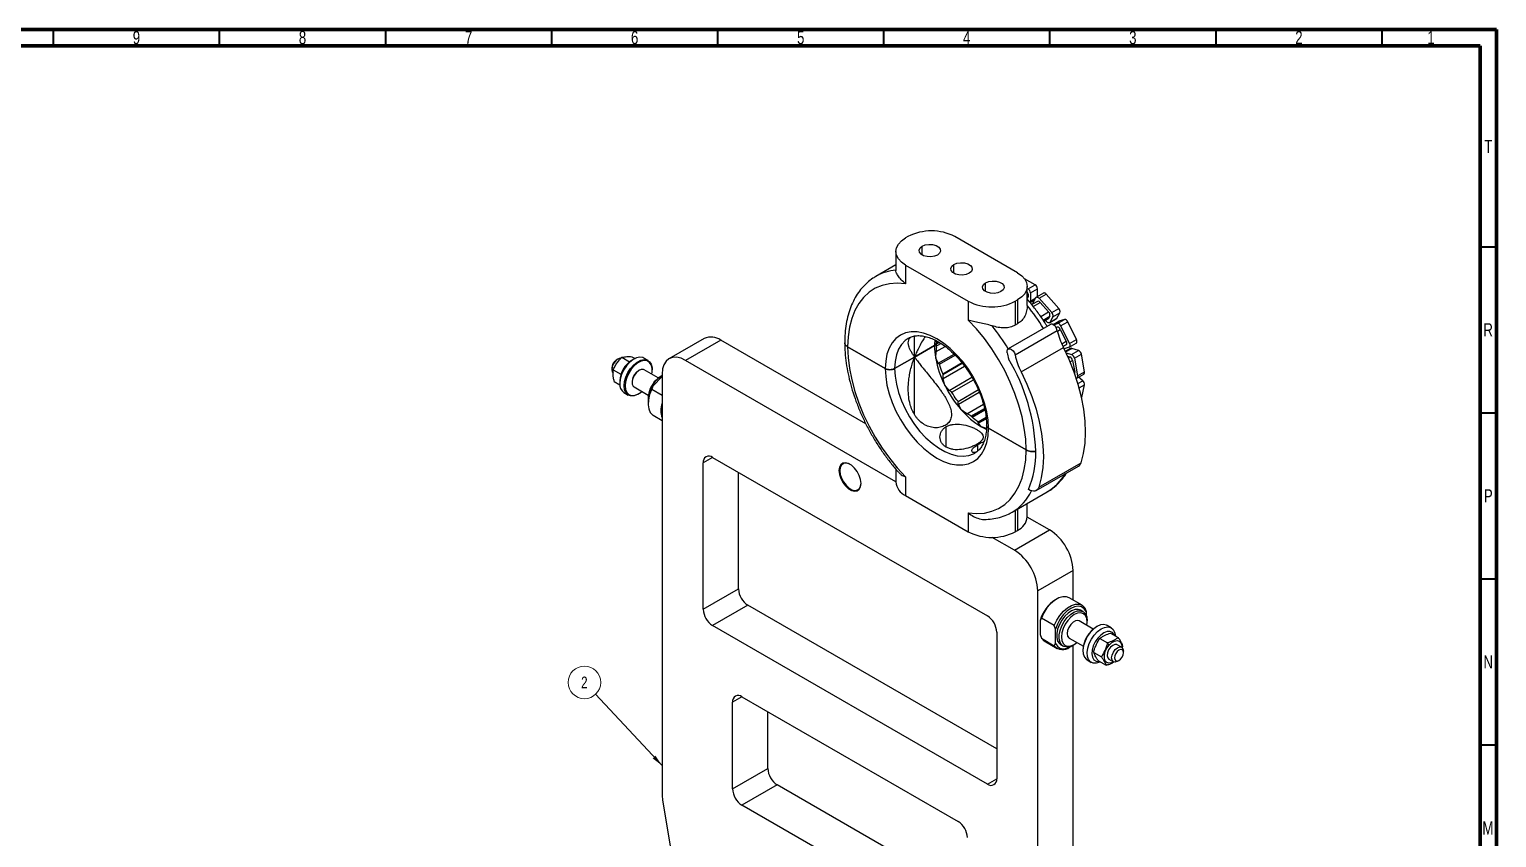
# Model space of a CAD drawing. Header units: millimetres. Extents: x 15 to 1184, y 5 to 836.
# Drawn here: x 742.2 to 1184, y 592.6 to 836 of the extents above; entities that cross this region are included whole.
import ezdxf

# ---------------------------------------------------------------- set-up
doc = ezdxf.new("R2010")
doc.units = ezdxf.units.MM
doc.styles.add('SLDTEXTSTYLE1', font='TXT', dxfattribs={"width": 0.75})
doc.dimstyles.new('SLDDIMSTYLE1', dxfattribs={"dimtxt": 0.18, "dimasz": 3.556, "dimexe": 0, "dimexo": 0.0625, "dimgap": 0, "dimtad": 0, "dimtih": 1, "dimtoh": 1, "dimdec": 0, "dimrnd": 1e-09, "dimzin": 0, "dimdsep": 46, "dimtxsty": 'Standard', "dimsah": 1, "dimcen": 0.09, "dimadec": 0, "dimazin": 0, "dimtfac": 3.556, "dimtdec": 0, "dimtofl": 0, "dimtmove": 0, "dimatfit": 3, "dimfxl": 1, "dimfrac": 2, "dimtolj": 1, "dimtzin": 0, "dimarcsym": 0})

# ---------------------------------------------------------------- blocks, each defined once
blk = doc.blocks.new('SW_NOTE_0_11')
at = {"color": 0, "linetype": 'Continuous', "lineweight": 0}
blk.add_circle((-3.35, 3.59), 4.91, dxfattribs=at)
at = {"color": 0, "linetype": 'Continuous', "lineweight": 0, "insert": (-3.38, 5.34), "char_height": 3.5, "attachment_point": 2, "style": 'SLDTEXTSTYLE1'}
blk.add_mtext('2', dxfattribs=at)

msp = doc.modelspace()

# ---------------------------------------------------------------- linework, layer by layer
at = {"color": 7, "linetype": 'Continuous', "lineweight": 70}
for p, q in [((15, 836), (1184, 836)), ((1184, 836), (1184, 5)), ((20, 831), (1179, 831)), ((1179, 831), (1179, 10))]:
    msp.add_line(p, q, dxfattribs=at)
at = {"color": 7, "linetype": 'Continuous', "lineweight": 35}
for p, q in [((749.5, 831), (749.5, 836)), ((799.5, 831), (799.5, 836)), ((849.5, 831), (849.5, 836)), ((899.5, 831), (899.5, 836)), ((949.5, 831), (949.5, 836)), ((999.5, 831), (999.5, 836)), ((1049.5, 831), (1049.5, 836)), ((1099.5, 831), (1099.5, 836)), ((1149.5, 831), (1149.5, 836)), ((1179, 770.5), (1184, 770.5)), ((1179, 720.5), (1184, 720.5)), ((1179, 670.5), (1184, 670.5)), ((1179, 620.5), (1184, 620.5))]:
    msp.add_line(p, q, dxfattribs=at)
at = {"color": 7, "linetype": 'Continuous', "lineweight": 25}
for p, q in [((1006.7304, 773.5906), (1006.0233, 773.1824)), ((1039.7523, 762.6915), (1020.8726, 773.5906)), ((1003.0944, 769.1003), (1003.0944, 763.4162)), ((1003.0944, 765.0669), (997.0862, 761.5984)), ((1006.0233, 765.0183), (1006.0233, 759.366)), ((1006.0233, 765.0183), (1024.9031, 754.1193)), ((997.1998, 761.6633), (997.0862, 761.5984)), ((1045.0203, 759.0765), (1041.8596, 760.9011)), ((1042.6813, 752.9253), (1042.6813, 758.6095)), ((1042.6813, 757.9775), (1042.899, 757.8519)), ((1042.899, 757.8519), (1045.0203, 759.0765)), ((1042.899, 756.2188), (1042.899, 755.4022)), ((1043.6061, 756.6271), (1045.7274, 757.8517)), ((1043.6061, 756.6271), (1043.6061, 754.1775)), ((1047.5442, 756.5833), (1045.4229, 755.3587)), ((1045.7274, 755.5345), (1045.7274, 757.8517)), ((1046.2296, 755.0512), (1048.351, 756.2759)), ((1052.1734, 751.9435), (1048.351, 756.2759)), ((1024.9031, 754.1193), (1024.9031, 748.467)), ((1039.0452, 754.1193), (1039.7523, 754.5275)), ((1039.0452, 754.1193), (1039.0452, 746.9348)), ((1039.7523, 754.5275), (1039.7523, 747.343)), ((1042.6813, 754.9383), (1042.6918, 754.9444)), ((1043.3989, 753.7197), (1044.9593, 754.6205)), ((1045.7532, 754.0781), (1044.0537, 753.097)), ((1044.3654, 753.539), (1045.2858, 755.2147)), ((1046.2296, 755.0512), (1050.0521, 750.7189)), ((1046.5599, 753.7706), (1049.1082, 750.8824)), ((1050.0521, 750.7189), (1052.1734, 751.9435)), ((1049.6556, 747.1322), (1036.9277, 739.7845)), ((1039.7523, 747.343), (1039.0452, 746.9348)), ((1047.6464, 748.1209), (1048.9946, 748.8992)), ((1048.5181, 747.926), (1048.11, 748.3885)), ((1049.4385, 749.6017), (1049.1317, 749.0432)), ((1049.3249, 747.6186), (1051.4462, 748.8432)), ((1050.3824, 749.4382), (1049.462, 747.7625)), ((1049.462, 747.7625), (1051.5833, 748.9872)), ((1050.3824, 749.4382), (1052.5037, 750.6629)), ((1052.1331, 748.0481), (1050.4617, 747.0831)), ((1050.5703, 747.0219), (1051.7294, 747.4202)), ((1051.5833, 748.9872), (1052.5037, 750.6629)), ((1051.7294, 747.4202), (1053.8507, 748.6448)), ((1052.1922, 748.0749), (1052.1331, 748.0481)), ((1053.8507, 748.6448), (1052.1922, 748.0749)), ((1052.7231, 746.7172), (1054.8445, 747.9418)), ((1052.7231, 746.7172), (1055.3684, 741.3598)), ((1057.4897, 742.5844), (1054.8445, 747.9418)), ((945.4098, 742.908), (934.8032, 736.785)), ((950.4094, 742.4129), (939.8028, 736.2899)), ((994.0589, 717.2146), (950.4094, 742.4129)), ((1006.8782, 743.0032), (1006.7715, 742.9402)), ((1038.9972, 737.952), (1051.7252, 745.2997)), ((1051.3338, 746.2399), (1051.6175, 746.3373)), ((1052.6112, 745.6344), (1054.3747, 742.0627)), ((1055.3684, 741.3598), (1057.4897, 742.5844)), ((988.5932, 740.3816), (999.9069, 733.8504)), ((999.9069, 733.8422), (988.5932, 740.3735)), ((1014.7561, 740.7898), (1008.7477, 737.3213)), ((1008.7477, 737.3131), (1014.7561, 740.7817)), ((1015.1107, 736.9471), (1015.237, 738.9755)), ((1015.3419, 741.584), (1015.3579, 742.1858)), ((1016.0201, 741.8107), (1015.3454, 741.4213)), ((1016.2847, 735.1289), (1020.9942, 737.8477)), ((1040.8078, 732.8822), (1053.5358, 740.2299)), ((1053.4102, 740.4804), (1054.3218, 741.0067)), ((1055.2564, 740.2769), (1053.7698, 739.7661)), ((1055.7145, 739.9054), (1054.1468, 739.0004)), ((1054.3532, 738.5707), (1056.0039, 738.0529)), ((1055.3155, 740.3038), (1057.4368, 741.5284)), ((1056.0039, 738.0529), (1058.1253, 739.2775)), ((1058.1253, 739.2775), (1056.0571, 739.9263)), ((1056.8507, 736.9497), (1058.972, 738.1743)), ((1059.9161, 732.8529), (1058.972, 738.1743)), ((917.5996, 734.0824), (917.5996, 733.5925)), ((917.986, 733.5057), (920.3002, 732.1697)), ((918.4301, 735.9957), (918.9429, 736.4093)), ((919.3671, 736.6542), (918.9429, 736.4093)), ((920.6305, 737.2454), (922.9447, 735.9095)), ((924.2457, 736.6953), (923.5388, 736.287)), ((923.6126, 737.4288), (924.5774, 736.8718)), ((928.519, 736.258), (927.2462, 736.9927)), ((931.573, 731.0309), (927.3019, 733.4965)), ((929.7619, 733.3476), (929.7619, 733.5109)), ((1003.0944, 699.7524), (939.8028, 736.2899)), ((1008.7437, 737.3189), (1002.7353, 733.8504)), ((1002.7353, 733.8422), (1008.7437, 737.3108)), ((1008.7457, 737.3201), (1008.7437, 737.3189)), ((1008.7437, 737.3108), (1008.7457, 737.3119)), ((1008.7477, 737.3213), (1008.7457, 737.3201)), ((1008.7457, 737.3119), (1008.7477, 737.3131)), ((1015.8664, 735.4279), (1015.1107, 736.9471)), ((1023.04, 735.5314), (1017.2819, 732.2074)), ((1054.8114, 737.5895), (1055.4719, 737.3822)), ((1056.3186, 736.279), (1056.948, 732.7314)), ((1056.8507, 736.9497), (1057.7947, 731.6283)), ((918.3235, 729.9492), (920.0168, 728.9717)), ((920.0038, 730.1636), (920.0038, 729.3472)), ((923.6808, 729.8371), (923.6808, 729.6738)), ((925.8017, 733.3478), (925.6603, 733.2662)), ((932.7317, 731.4869), (929.9859, 728.5917)), ((932.731, 731.7968), (932.3775, 731.5927)), ((932.7317, 732.2065), (932.7317, 605.6912)), ((1017.8415, 728.8225), (1017.4008, 730.8629)), ((1019.93, 726.7079), (1026.4531, 730.4736)), ((1057.6053, 730.9785), (1059.7266, 732.2031)), ((1057.7947, 731.6283), (1059.9161, 732.8529)), ((1059.384, 730.1927), (1058.1059, 731.2675)), ((921.2467, 726.6001), (922.5195, 725.8654)), ((924.3022, 728.3002), (928.5732, 725.8346)), ((925.5199, 726.1628), (925.6613, 726.2445)), ((928.4891, 724.857), (928.4891, 724.4488)), ((929.9859, 728.5917), (929.5921, 727.5996)), ((929.5921, 727.5996), (932.7317, 725.7871)), ((1019.1643, 727.2913), (1017.8415, 728.8225)), ((1027.9573, 727.4023), (1021.8486, 723.8759)), ((1059.0641, 725.0892), (1059.9161, 728.9078)), ((928.4891, 723.6324), (928.4891, 723.2242)), ((1022.7622, 721.4504), (1021.9291, 723.1491)), ((1024.4774, 720.2609), (1022.7622, 721.4504)), ((1026.0466, 719.2492), (1029.8898, 721.4678)), ((930.0427, 719.7903), (932.7317, 718.238)), ((1030.2932, 719.0671), (1027.8907, 717.6802)), ((1028.8982, 716.2909), (1027.9251, 717.3619)), ((1030.4049, 715.8346), (1028.8982, 716.2909)), ((1031.0196, 715.8894), (1042.3333, 709.3581)), ((1042.3333, 709.35), (1031.0196, 715.8812)), ((947.9345, 707.0993), (1030.666, 659.3394)), ((1026.8766, 708.3612), (1026.9833, 708.4242)), ((1045.231, 708.9017), (1045.0466, 709.0082)), ((945.1061, 661.3727), (945.1061, 705.466)), ((955.7127, 667.4958), (955.7127, 702.6091)), ((1003.0944, 703.5818), (1003.0944, 699.6944)), ((1045.3679, 697.1379), (1058.0959, 704.4855)), ((1046.1301, 698.1389), (1058.858, 705.4866)), ((1006.0233, 701.2646), (1006.0233, 695.6123)), ((1006.0233, 695.6123), (1024.9031, 684.7133)), ((1038.0829, 690.5824), (1048.6895, 696.7055)), ((1048.5759, 696.6406), (1048.6895, 696.7055)), ((1024.9031, 690.3656), (1024.9031, 684.7133)), ((1037.9693, 690.5175), (1038.0829, 690.5824)), ((1042.6813, 689.2035), (1042.6813, 693.237)), ((1038.7977, 679.1413), (1049.4043, 685.2644)), ((1039.0452, 684.7133), (1039.7523, 685.1215)), ((1049.4043, 685.2644), (1042.6808, 689.1458)), ((1038.7977, 679.1413), (1032.0742, 683.0227)), ((1056.4754, 673.0169), (1045.8688, 666.8939)), ((1056.4754, 664.1223), (1056.4754, 673.0169)), ((945.1061, 661.3727), (955.7127, 667.4958)), ((1045.8688, 540.3785), (1045.8688, 666.8939)), ((1051.5248, 664.4433), (1051.1713, 664.2391)), ((1059.1644, 662.57), (1055.2754, 664.8151)), ((958.5411, 662.5968), (947.9345, 656.4738)), ((1033.4944, 619.3272), (958.5411, 662.5968)), ((1046.9295, 658.7216), (1046.5759, 657.9919)), ((1050.8185, 656.4765), (1046.9295, 658.7216)), ((1059.4752, 660.6586), (1058.7681, 661.0668)), ((1060.0109, 661.7831), (1060.3645, 660.6452)), ((1060.3645, 660.6452), (1060.3645, 659.6654)), ((1030.666, 608.7139), (947.9345, 656.4738)), ((1033.4944, 654.4404), (1033.4944, 610.3472)), ((1046.5759, 657.9919), (1046.5759, 653.7491)), ((1051.1721, 655.3386), (1050.8185, 656.4765)), ((1051.1721, 651.0957), (1051.1721, 655.3386)), ((1062.5642, 655.4113), (1058.3288, 657.8563)), ((1060.718, 657.5033), (1060.718, 657.9115)), ((1063.6872, 656.1974), (1063.5458, 656.1158)), ((1067.9604, 655.7601), (1066.6876, 656.4949)), ((1067.7533, 654.1878), (1070.0674, 652.8518)), ((1046.5759, 653.7491), (1046.9295, 652.6112)), ((1046.9295, 652.6112), (1050.8185, 650.366)), ((1047.776, 651.8243), (1051.665, 649.5792)), ((1050.8185, 650.366), (1051.1721, 651.0957)), ((1052.7685, 650.6742), (1053.4756, 650.266)), ((1055.3291, 652.66), (1059.5645, 650.215)), ((1055.4156, 649.951), (1055.7691, 650.1552)), ((1056.4754, 546.5016), (1056.4754, 650.563)), ((1056.4761, 650.5634), (1056.8296, 650.7676)), ((1064.4954, 652.5729), (1066.8096, 651.237)), ((1067.3453, 650.5886), (1066.8096, 651.237)), ((1071.0896, 649.9123), (1069.7461, 650.6879)), ((1071.301, 649.6846), (1071.4969, 650.2861)), ((1059.4453, 649.0127), (1059.4453, 648.8494)), ((1060.6881, 646.1023), (1061.9609, 645.3675)), ((1062.6671, 648.3924), (1064.9812, 647.0564)), ((1064.0966, 645.8266), (1066.4107, 644.4907)), ((1067.2463, 646.3577), (1068.5898, 645.5821)), ((1069.84, 645.706), (1070.2642, 645.951)), ((1071.6075, 648.2779), (1071.6075, 648.7677)), ((953.9449, 607.2777), (953.9449, 633.4071)), ((956.7733, 635.0404), (1021.8272, 597.4856)), ((964.5515, 613.4008), (964.5515, 630.5502)), ((953.9449, 607.2777), (964.5515, 613.4008)), ((967.3799, 608.5018), (956.7733, 602.3788)), ((1024.6556, 575.4373), (967.3799, 608.5018)), ((932.8887, 603.8897), (943.1814, 542.4817)), ((1021.8272, 564.824), (956.7733, 602.3788))]:
    msp.add_line(p, q, dxfattribs=at)
at = {"color": 8, "linetype": 'Continuous', "lineweight": 25}
for p, q in [((1011.0438, 768.039), (1011.0438, 770.6923)), ((1020.5897, 762.5283), (1020.5897, 765.1816)), ((1030.1357, 757.0175), (1030.1357, 759.6708)), ((1042.6813, 756.0931), (1042.899, 756.2188)), ((1042.6813, 755.2766), (1042.899, 755.4022)), ((1043.6061, 754.1775), (1045.2314, 755.1158)), ((1044.4609, 752.5589), (1046.5599, 753.7706)), ((1046.7137, 749.5), (1049.1082, 750.8824)), ((1047.4293, 748.4418), (1049.4385, 749.6017)), ((1047.6148, 748.1675), (1049.1317, 749.0432)), ((1050.4683, 747.0797), (1052.1922, 748.0749)), ((1008.7457, 737.3201), (1008.7457, 743.637)), ((1051.3643, 746.1912), (1051.6175, 746.3373)), ((1051.7584, 745.1421), (1052.6112, 745.6344)), ((1015.237, 738.9755), (1017.9294, 740.5298)), ((1015.2494, 740.5747), (1016.6761, 741.3983)), ((1015.3485, 741.2461), (1016.1668, 741.7185)), ((1015.8664, 735.4279), (1020.6591, 738.1947)), ((1053.0319, 741.2876), (1054.3747, 742.0627)), ((1054.2136, 738.862), (1056.0571, 739.9263)), ((1008.7457, 719.9815), (1008.7457, 737.3119)), ((1017.2662, 732.0619), (1023.1147, 735.4381)), ((1017.2843, 732.2015), (1023.044, 735.5265)), ((1017.4008, 730.8629), (1023.8138, 734.5651)), ((1055.0227, 737.1229), (1055.4719, 737.3822)), ((1055.5776, 735.8512), (1056.3186, 736.279)), ((1019.1643, 727.2913), (1026.0015, 731.2383)), ((1056.8342, 732.6657), (1056.948, 732.7314)), ((1057.9395, 729.3588), (1059.384, 730.1927)), ((1021.9291, 723.1491), (1028.2155, 726.7782)), ((1058.336, 727.9956), (1059.9161, 728.9078)), ((1024.4774, 720.2609), (1029.4775, 723.1474)), ((1025.6668, 719.4762), (1029.7939, 721.8587)), ((1026.0016, 719.288), (1029.8759, 721.5246)), ((1018.2916, 710.1678), (1018.2916, 716.361)), ((1027.9251, 717.3619), (1030.3182, 718.7434)), ((947.935, 707.099), (945.1061, 705.466)), ((1027.8376, 709.0686), (1027.8376, 710.9966)), ((1039.0452, 691.138), (1039.0452, 684.7133)), ((1039.7523, 691.5462), (1039.7523, 685.1215)), ((956.7738, 635.0401), (953.9449, 633.4071)), ((1030.666, 608.7139), (1033.4944, 610.3467))]:
    msp.add_line(p, q, dxfattribs=at)
at = {"color": 7, "linetype": 'Continuous', "lineweight": 25, "flags": 128}
for points in [[(1006.0233, 765.0183), (1004.7797, 765.8931), (1003.8556, 766.8912), (1003.2866, 767.9741), (1003.0944, 769.1003), (1003.2866, 770.2266), (1003.8556, 771.3095), (1004.7797, 772.3076), (1006.0233, 773.1824)], [(1015.64, 768.039), (1014.7154, 767.6653), (1013.6251, 767.4966), (1012.5007, 767.5534), (1011.4778, 767.8288), (1010.6796, 768.2895), (1010.2026, 768.8801), (1010.1043, 769.5292), (1010.3964, 770.1586), (1011.0438, 770.6923)], [(1011.0438, 770.6923), (1011.9684, 771.0661), (1013.0586, 771.2347), (1014.1831, 771.1779), (1015.206, 770.9026), (1016.0041, 770.4418), (1016.4811, 769.8513), (1016.5795, 769.2022), (1016.2874, 768.5728), (1015.64, 768.039)], [(1025.1859, 762.5283), (1024.2613, 762.1545), (1023.1711, 761.9859), (1022.0467, 762.0427), (1021.0237, 762.318), (1020.2256, 762.7788), (1019.7486, 763.3693), (1019.6502, 764.0184), (1019.9423, 764.6478), (1020.5897, 765.1816)], [(1020.5897, 765.1816), (1021.5143, 765.5553), (1022.6046, 765.724), (1023.729, 765.6672), (1024.752, 765.3918), (1025.5501, 764.9311), (1026.0271, 764.3405), (1026.1255, 763.6914), (1025.8333, 763.062), (1025.1859, 762.5283)], [(1030.1357, 759.6708), (1031.0603, 760.0446), (1032.1505, 760.2132), (1033.2749, 760.1564), (1034.2979, 759.8811), (1035.096, 759.4203), (1035.573, 758.8298), (1035.6714, 758.1806), (1035.3793, 757.5513), (1034.7319, 757.0175)], [(1039.7523, 762.6915), (1040.996, 761.8167), (1041.9201, 760.8187), (1042.4891, 759.7357), (1042.6813, 758.6095), (1042.4891, 757.4833), (1041.9201, 756.4003), (1040.996, 755.4023), (1039.7523, 754.5275)], [(1006.0233, 759.366), (1003.5355, 759.5554), (1001.1692, 759.3914), (998.9485, 758.8757), (996.896, 758.0135), (995.0327, 756.8137), (993.3775, 755.2884), (991.9472, 753.4532), (990.7566, 751.3267), (989.8176, 748.9307), (989.1399, 746.2896), (988.7304, 743.4302), (988.5932, 740.3816)], [(1034.7319, 757.0175), (1033.8073, 756.6438), (1032.717, 756.4751), (1031.5926, 756.5319), (1030.5697, 756.8073), (1029.7715, 757.268), (1029.2945, 757.8586), (1029.1961, 758.5077), (1029.4883, 759.1371), (1030.1357, 759.6708)], [(1048.351, 756.2759), (1048.2208, 756.406), (1048.0838, 756.5097), (1047.9453, 756.5829), (1047.8106, 756.6228), (1047.6849, 756.628), (1047.573, 756.5981), (1047.5442, 756.5833)], [(1045.2858, 755.2147), (1045.3579, 755.3098), (1045.4517, 755.3735), (1045.5636, 755.4034), (1045.6893, 755.3982), (1045.824, 755.3583), (1045.9625, 755.285), (1046.0995, 755.1814), (1046.2296, 755.0512)], [(1042.3333, 709.3581), (1042.196, 712.5651), (1041.7865, 715.8973), (1041.1088, 719.321), (1040.1698, 722.8011), (1038.9792, 726.3022), (1037.549, 729.7887), (1035.8938, 733.2251), (1034.0304, 736.5763), (1031.978, 739.8082), (1029.7572, 742.8879), (1027.3909, 745.784), (1024.9031, 748.467)], [(1049.462, 747.7625), (1049.3899, 747.6674), (1049.2961, 747.6038), (1049.1842, 747.5739), (1049.0585, 747.5791), (1048.9238, 747.619), (1048.7853, 747.6922), (1048.6483, 747.7959), (1048.5181, 747.926)], [(1049.1317, 749.0432), (1049.0596, 748.9481), (1048.9946, 748.8992)], [(1051.7252, 745.2997), (1051.5107, 745.923), (1051.1471, 746.4997), (1050.6896, 746.9419), (1050.2078, 747.1824), (1049.7752, 747.1845), (1049.6556, 747.1322)], [(1051.4462, 748.8432), (1051.5112, 748.8921), (1051.5833, 748.9872)], [(1031.0196, 715.8894), (1030.886, 718.3109), (1030.4887, 720.8444), (1029.8344, 723.4468), (1028.9342, 726.0735), (1027.8036, 728.6794), (1026.462, 731.2202), (1024.9321, 733.6523), (1023.2404, 735.934), (1021.4156, 738.0265), (1019.4889, 739.8938), (1017.4934, 741.504), (1015.4632, 742.8297), (1013.433, 743.8481), (1011.4375, 744.5418), (1009.5109, 744.8989), (1007.6861, 744.9133), (1005.9943, 744.5849), (1004.4645, 743.9191), (1003.1228, 742.9274), (1001.9922, 741.6268), (1001.092, 740.0394), (1000.4377, 738.1925), (1000.0404, 736.1177), (999.9069, 733.8504)], [(1057.4368, 741.5284), (1057.4771, 741.5557), (1057.5557, 741.6422), (1057.6106, 741.7575), (1057.6395, 741.8974), (1057.6415, 742.0563), (1057.6163, 742.2282), (1057.5651, 742.4065), (1057.4897, 742.5844)], [(988.5932, 740.3735), (988.7304, 737.1665), (989.1399, 733.8343), (989.8176, 730.4106), (990.7566, 726.9305), (991.9472, 723.4294), (993.3775, 719.9429), (995.0327, 716.5065), (996.896, 713.1553), (998.9485, 709.9234), (1001.1692, 706.8437), (1003.5355, 703.9476), (1006.0233, 701.2646)], [(1036.608, 738.5859), (1036.5755, 739.161), (1036.7297, 739.6003), (1037.0473, 739.8369), (1037.4799, 739.8348), (1037.9616, 739.5943), (1038.4192, 739.152), (1038.7828, 738.5753), (1038.9972, 737.952)], [(1058.858, 705.4866), (1059.6093, 708.3038), (1060.0742, 711.3571), (1060.2481, 714.6155), (1060.1291, 718.0462), (1059.7184, 721.6144), (1059.0203, 725.2842), (1058.0417, 729.0185), (1056.7926, 732.7795), (1055.2855, 736.5292), (1053.5358, 740.2299)], [(1054.3747, 742.0627), (1054.4501, 741.8849), (1054.5013, 741.7066), (1054.5264, 741.5346), (1054.5245, 741.3757), (1054.4955, 741.2359), (1054.4407, 741.1205), (1054.3621, 741.0341), (1054.3218, 741.0067)], [(1055.3684, 741.3598), (1055.4438, 741.1819), (1055.495, 741.0036), (1055.5201, 740.8317), (1055.5182, 740.6728), (1055.4893, 740.5329), (1055.4344, 740.4176), (1055.3558, 740.3311), (1055.2564, 740.2769)], [(918.6924, 736.11), (918.1185, 735.3368), (917.7348, 734.4535), (917.5996, 733.5944), (917.7336, 732.8904), (918.1163, 732.4486), (918.1175, 732.4479)], [(927.2462, 736.9927), (926.9508, 737.1326), (926.0529, 737.2722), (925.0414, 737.0678), (923.98, 736.5322), (922.9354, 735.699), (921.9731, 734.6207), (921.1537, 733.3648), (920.5286, 732.0104), (920.1371, 730.6426), (920.0038, 729.3472)], [(921.2766, 728.6124), (921.4099, 729.9078), (921.8014, 731.2756), (922.4265, 732.63), (923.2459, 733.8859), (924.2082, 734.9643), (925.2528, 735.7975), (926.3142, 736.3331), (927.3257, 736.5375), (928.2236, 736.3978), (928.9516, 735.9228), (929.4639, 735.1424), (929.7284, 734.1056), (929.7619, 733.5109)], [(929.6427, 732.1453), (929.7295, 732.7354), (929.7295, 733.9225), (929.4739, 734.9248), (928.9786, 735.6792), (928.2749, 736.1383), (927.4069, 736.2733), (926.4291, 736.0757), (925.4031, 735.558), (924.3933, 734.7526), (923.4631, 733.7101), (922.671, 732.4961), (922.0667, 731.1869), (921.6883, 729.8646), (921.5594, 728.6124), (921.5594, 728.6124)], [(927.3019, 733.4965), (927.095, 733.5868), (926.4418, 733.6033), (925.7115, 733.2935), (924.992, 732.6948)], [(939.8028, 736.2899), (938.4233, 736.9293), (937.0968, 737.2304), (935.8743, 737.1816), (934.8028, 736.7847), (933.9234, 736.055), (933.27, 735.0205), (932.8676, 733.7211), (932.7317, 732.2065)], [(999.9069, 733.8422), (1000.0404, 731.4207), (1000.4377, 728.8872), (1001.092, 726.2848), (1001.9922, 723.6581), (1003.1228, 721.0522), (1004.4645, 718.5114), (1005.9943, 716.0793), (1007.6861, 713.7976), (1009.5109, 711.7051), (1011.4375, 709.8378), (1013.433, 708.2276), (1015.4632, 706.9019), (1017.4934, 705.8835), (1019.4889, 705.1898), (1021.4156, 704.8327), (1023.2404, 704.8183), (1024.9321, 705.1467), (1026.462, 705.8125), (1027.8036, 706.8042), (1028.9342, 708.1048), (1029.8344, 709.6922), (1030.4887, 711.5391), (1030.886, 713.6139), (1031.0196, 715.8812)], [(924.992, 732.6948), (924.3703, 731.8794), (923.9213, 730.9457), (923.6991, 730.0063), (923.7306, 729.1745), (924.0119, 728.5507), (924.3022, 728.3002)], [(924.9046, 732.6567), (925.6167, 733.2404), (925.6603, 733.2662)], [(930.8931, 730.3955), (931.874, 731.2641), (932.3775, 731.5927)], [(932.731, 731.7968), (932.1377, 731.4061), (931.1117, 730.4908)], [(1040.8078, 732.8822), (1042.5576, 729.1816), (1044.0647, 725.4318), (1045.3138, 721.6708), (1046.2924, 717.9365), (1046.9905, 714.2667), (1047.4012, 710.6985), (1047.5202, 707.2678), (1047.3463, 704.0094), (1046.8814, 700.9562), (1046.1301, 698.1389)], [(1057.7947, 731.6283), (1057.8122, 731.4594), (1057.8025, 731.3053), (1057.766, 731.172), (1057.7041, 731.0645), (1057.6192, 730.9869), (1057.5146, 730.9424), (1057.439, 730.932)], [(925.5199, 726.1628), (925.2528, 726.0183), (924.2082, 725.6454), (923.2459, 725.6127), (922.4265, 725.9225), (921.8014, 726.5552), (921.4099, 727.471), (921.2766, 728.6124)], [(921.5594, 728.6124), (921.6883, 727.5091), (922.0667, 726.6237), (922.671, 726.0122), (923.4631, 725.7127), (924.3933, 725.7443), (925.4031, 726.1048), (926.4291, 726.7716), (926.6429, 726.949)], [(929.5921, 727.5996), (928.958, 726.0126), (928.5852, 724.4404), (928.4938, 722.9679), (928.6888, 721.6747), (929.1595, 720.6307), (929.8807, 719.8923), (930.0427, 719.7903)], [(1024.9031, 690.3656), (1027.3909, 690.1762), (1029.7572, 690.3402), (1031.978, 690.8559), (1034.0304, 691.718), (1035.8938, 692.9179), (1037.549, 694.4432), (1038.9792, 696.2784), (1040.1698, 698.4049), (1041.1088, 700.8009), (1041.7865, 703.442), (1042.196, 706.3014), (1042.3333, 709.35)], [(1045.0466, 709.0164), (1045.0466, 709.0154), (1045.0466, 709.0143), (1045.0466, 709.0133), (1045.0466, 709.0123), (1045.0466, 709.0113), (1045.0466, 709.0103), (1045.0466, 709.0092), (1045.0466, 709.0082)], [(992.6237, 699.2647), (992.489, 700.4236), (992.0961, 701.6441), (991.4766, 702.8272), (990.6809, 703.8772), (989.7732, 704.7089), (988.8273, 705.255), (987.9197, 705.4712), (987.1239, 705.34), (986.5044, 704.8721), (986.1115, 704.1053), (985.9769, 703.1018), (986.1115, 701.9429), (986.5044, 700.7224), (987.1239, 699.5393), (987.9197, 698.4893), (988.8273, 697.6576), (989.7732, 697.1115), (990.6809, 696.8953), (991.4766, 697.0265), (992.0961, 697.4944), (992.489, 698.2612), (992.6237, 699.2647)], [(989.3723, 704.9785), (988.9888, 705.1634), (988.1198, 705.3704), (987.3579, 705.2448), (986.7648, 704.7968), (986.3886, 704.0626), (986.2597, 703.1018), (986.3886, 701.9922), (986.7648, 700.8237), (987.3579, 699.6909), (988.1198, 698.6856), (988.9888, 697.8893), (989.8945, 697.3664), (990.7635, 697.1594), (991.5254, 697.285), (992.1185, 697.733), (992.4948, 698.4672), (992.6229, 699.3477)], [(1046.1301, 698.1389), (1045.9361, 697.71), (1045.6686, 697.3671), (1045.3348, 697.1193), (1044.9434, 696.9731), (1044.5049, 696.9325), (1044.0309, 696.9985), (1043.534, 697.1694), (1043.0274, 697.4406)], [(1055.2754, 664.8151), (1054.443, 665.118), (1053.3416, 665.1219), (1052.1421, 664.7581), (1050.9092, 664.0464), (1049.7097, 663.0252), (1048.6083, 661.7497), (1047.6645, 660.2889), (1046.9295, 658.7216)], [(1050.8185, 656.4765), (1051.5536, 658.0437), (1052.4974, 659.5046), (1053.5988, 660.7801), (1054.7983, 661.8013), (1056.0312, 662.513), (1057.2307, 662.8768), (1058.3321, 662.8729), (1059.2759, 662.5017), (1060.0109, 661.7831)], [(1060.3645, 660.6452), (1059.8015, 661.5122), (1059.0109, 662.0609), (1058.0374, 662.2602), (1056.9358, 662.099), (1055.7683, 661.5863), (1054.6008, 660.751), (1053.4992, 659.6404), (1052.5257, 658.317), (1051.7351, 656.8556), (1051.1721, 655.3386)], [(1058.7681, 661.0668), (1058.0416, 661.3194), (1057.0793, 661.2868), (1056.0347, 660.9139), (1054.9733, 660.224), (1053.9619, 659.2606), (1053.0639, 658.0842), (1052.3359, 656.7687), (1051.8236, 655.3968), (1051.5591, 654.0546), (1051.5591, 652.8265), (1051.8236, 651.7897), (1052.3359, 651.0093), (1052.7685, 650.6742)], [(1056.4761, 650.5634), (1055.6804, 650.1909), (1054.669, 649.9865), (1053.771, 650.1262), (1053.043, 650.6011), (1052.5307, 651.3815), (1052.2662, 652.4183), (1052.2662, 653.6464), (1052.5307, 654.9886), (1053.043, 656.3605), (1053.771, 657.676), (1054.669, 658.8524), (1055.6804, 659.8158), (1056.7418, 660.5056), (1057.7865, 660.8786), (1058.7487, 660.9112), (1059.5682, 660.6015), (1060.1933, 659.9688), (1060.5848, 659.053), (1060.718, 657.9115), (1060.718, 657.9115)], [(1060.6339, 656.5256), (1060.718, 657.5033), (1060.5855, 658.5892), (1060.197, 659.448), (1059.579, 660.0213), (1058.7735, 660.27), (1057.8355, 660.1772), (1056.829, 659.7492), (1055.8224, 659.015), (1054.8844, 658.0249), (1054.079, 656.8462), (1053.4609, 655.5593), (1053.0724, 654.2519), (1052.9399, 653.0131), (1053.0724, 651.9272), (1053.4609, 651.0684), (1054.079, 650.495), (1054.8844, 650.2463), (1055.8224, 650.3392), (1056.829, 650.7672), (1057.6342, 651.3293)], [(1058.3288, 657.8563), (1057.8896, 657.9919), (1057.1973, 657.8832), (1056.4606, 657.4579), (1055.7683, 656.7673), (1055.2039, 655.8947), (1054.8356, 654.9452), (1054.7076, 654.0336), (1054.8356, 653.2696), (1055.2039, 652.7455), (1055.3291, 652.66)], [(1066.6876, 656.4949), (1066.5461, 656.5693), (1065.6765, 656.7743), (1064.682, 656.6354), (1063.6251, 656.161), (1062.5721, 655.3812), (1061.5892, 654.3449), (1060.7381, 653.1171), (1060.0724, 651.7751), (1059.6339, 650.4031), (1059.4501, 649.0874), (1059.5326, 647.9106), (1059.8762, 646.9468), (1060.4593, 646.2563), (1060.6881, 646.1023)], [(1064.6582, 645.5024), (1064.4913, 645.4237), (1063.4574, 645.1146), (1062.518, 645.1479), (1061.7321, 645.5216), (1061.149, 646.212), (1060.8054, 647.1759), (1060.7229, 648.3526), (1060.9067, 649.6683), (1061.3452, 651.0403), (1062.0109, 652.3823), (1062.862, 653.6101), (1063.8449, 654.6465), (1064.8979, 655.4263), (1065.9548, 655.9006), (1066.9493, 656.0396), (1067.8189, 655.8345), (1068.5088, 655.2982), (1068.9758, 654.4645), (1069.1905, 653.3857), (1069.1925, 653.3569)], [(1068.9882, 653.4748), (1068.8357, 653.7973), (1068.2946, 654.4047), (1067.5588, 654.6969), (1066.6827, 654.6524), (1065.7313, 654.2744), (1064.7753, 653.5909), (1063.8854, 652.6526), (1063.1277, 651.5291), (1062.5584, 650.3038), (1062.2197, 649.0675), (1062.1367, 647.9118), (1062.3157, 646.9226), (1062.7432, 646.1732), (1063.3876, 645.7191), (1064.2012, 645.5941), (1064.4539, 645.6203)], [(1046.9295, 652.6112), (1047.6645, 651.8926), (1047.776, 651.8243)], [(1051.1721, 651.0957), (1051.7351, 650.2287), (1052.5257, 649.6801), (1053.4992, 649.4808), (1054.6008, 649.642), (1055.7683, 650.1547), (1056.1362, 650.3829)], [(1068.6238, 645.5635), (1068.0377, 645.2681), (1067.26, 645.1291), (1066.6033, 645.3223), (1066.1319, 645.8289), (1065.892, 646.5991), (1065.9069, 647.5576), (1066.1754, 648.6106), (1066.671, 649.655), (1067.3453, 650.5886)], [(1067.7225, 649.9116), (1067.1731, 649.1128), (1066.8252, 648.2242), (1066.7317, 647.3811), (1066.9068, 646.7118), (1067.2463, 646.3577)], [(1067.3453, 650.5886), (1068.1322, 651.32), (1068.9548, 651.7775), (1069.7325, 651.9165), (1070.3891, 651.7233), (1070.8605, 651.2168), (1071.1005, 650.4466), (1071.1227, 649.8922)], [(1069.7461, 650.6879), (1069.6686, 650.7275), (1069.073, 650.7854), (1068.3896, 650.4989), (1067.7225, 649.9116)], [(1069.84, 645.706), (1069.8397, 645.7059), (1069.1632, 645.4707), (1068.5897, 645.5822), (1068.2065, 646.0232), (1068.072, 646.7267), (1068.2065, 647.5856), (1068.5897, 648.4691), (1069.1632, 649.2427), (1069.8397, 649.7886), (1070.5162, 650.0237), (1071.0897, 649.9123), (1071.4729, 649.4712), (1071.6075, 648.7677), (1071.6075, 648.7677)], [(1071.6075, 648.2779), (1071.5052, 648.8126), (1071.214, 649.1478), (1070.7781, 649.2324), (1070.264, 649.0537), (1069.7498, 648.6388), (1069.314, 648.0509), (1069.0228, 647.3795), (1068.9205, 646.7267), (1069.0228, 646.192), (1069.314, 645.8569), (1069.7498, 645.7722), (1070.264, 645.9509), (1070.7781, 646.3658), (1071.214, 646.9537), (1071.5052, 647.6251), (1071.6075, 648.2779)]]:
    msp.add_lwpolyline(points, dxfattribs=at)
at = {"color": 8, "linetype": 'Continuous', "lineweight": 25, "flags": 128}
for points in [[(1006.7715, 742.9402), (1005.9085, 742.3224), (1004.7953, 741.1446), (1003.9071, 739.6788), (1003.2605, 737.9523), (1002.8674, 735.9974), (1002.7353, 733.8504)], [(1002.7353, 733.8422), (1002.8674, 731.5426), (1003.2605, 729.1338), (1003.9071, 726.6608), (1004.7953, 724.1696), (1005.9085, 721.7065), (1007.2259, 719.3174), (1008.7231, 717.0469), (1010.3721, 714.9372), (1012.1422, 713.0276), (1014.0006, 711.3536), (1015.9125, 709.9465), (1017.8424, 708.8324), (1019.7543, 708.0321), (1021.6126, 707.5605), (1023.3828, 707.4263), (1025.0318, 707.6321), (1026.5289, 708.174), (1026.8766, 708.3612)], [(1028.8982, 716.2909), (1029.6912, 715.8588), (1030.4028, 715.515)]]:
    msp.add_lwpolyline(points, dxfattribs=at)
at = {"color": 7, "linetype": 'Continuous', "lineweight": 25}
for centre, radius, start, end in [((1013.8015, 759.9435), 15.3702, 62.609672, 117.390328), ((1041.4353, 756.1638), 1.4646, 2.150288, 31.716026), ((1042.0708, 756.5573), 1.5368, 2.605478, 57.394522), ((1044.1922, 757.7819), 1.5368, 2.605478, 57.394522), ((1031.9742, 767.7664), 15.3702, 242.609672, 297.390328), ((1042.4233, 755.3417), 0.4795, 304.056351, 7.25583), ((1043.1304, 754.1169), 0.4795, 304.056351, 7.25583), ((1044.9695, 753.24), 0.6741, 153.663687, 180.293239), ((1045.9506, 753.3839), 0.7217, 32.39935, 105.873576), ((1051.2898, 751.0327), 1.269, 343.056938, 45.866409), ((1048.2246, 749.9716), 1.269, 343.056938, 45.866409), ((1049.1685, 749.8081), 1.269, 343.056938, 45.866409), ((1051.7599, 746.4094), 1.0113, 17.72345, 91.725506), ((1053.8812, 747.634), 1.0113, 17.72345, 91.725506), ((947.4802, 738.3241), 5.0298, 54.382423, 114.307119), ((1051.6479, 745.3265), 1.0113, 17.72345, 91.725506), ((1071.5995, 749.5392), 20.3214, 192.0418, 207.264852), ((1036.8075, 740.887), 22.0517, 180.273788, 190.29218), ((1059.2159, 743.2635), 23.0867, 191.689596, 196.259741), ((1058.8715, 742.1916), 20.3214, 192.0418, 207.264852), ((1055.9091, 739.5329), 0.4203, 69.384568, 117.581572), ((1055.4053, 736.7168), 1.464, 9.151276, 65.863671), ((1057.5266, 737.9415), 1.464, 9.151276, 65.863671), ((920.4513, 733.9815), 2.8534, 135.098809, 177.973653), ((920.2367, 734.9627), 1.9239, 88.110574, 143.391171), ((927.563, 729.8819), 7.5644, 122.140107, 177.86527), ((1045.2331, 742.5505), 30.6392, 190.537678, 206.618793), ((986.8972, 706.9477), 58.3668, 1.926507, 30.760411), ((1054.8733, 736.0462), 1.464, 9.151276, 65.863671), ((922.8708, 728.9897), 2.8892, 172.891251, 235.796569), ((927.9247, 729.6704), 4.2472, 135.322015, 177.750448), ((936.9697, 724.4669), 8.4896, 135.706162, 177.3663), ((937.2921, 724.2389), 8.7912, 134.670769, 181.138507), ((1056.0686, 732.5502), 0.8979, 347.632967, 11.64533), ((1058.4596, 729.0573), 1.4641, 354.137925, 50.847495), ((1059.3639, 732.6613), 0.5844, 308.363714, 19.132041), ((938.4088, 723.344), 9.9239, 148.076185, 178.335018), ((1048.233, 743.7798), 33.8728, 206.204313, 221.240028), ((939.1853, 721.1831), 6.8178, 161.187094, 198.812906), ((1041.7718, 737.8294), 25.0925, 220.748764, 239.133308), ((946.8304, 705.7457), 1.7468, 50.796715, 189.214037), ((1017.467, 708.2976), 27.7706, 336.986156, 1.246445), ((1057.1807, 705.9729), 1.7464, 301.60355, 343.830307), ((1008.099, 700.1934), 5.0294, 185.694799, 245.625342), ((1037.6767, 689.7026), 5.0294, 294.374658, 354.305201), ((1041.1232, 672.3183), 15.368, 2.605478, 57.394522), ((1031.9742, 698.3604), 15.3702, 242.609672, 297.390328), ((1030.5166, 666.1952), 15.368, 2.605478, 57.394522), ((961.8536, 667.7753), 6.1472, 182.605478, 237.394522), ((1057.0068, 655.1329), 10.8156, 122.652439, 164.671873), ((951.247, 661.6522), 6.1472, 182.605478, 237.394522), ((1027.3536, 654.161), 6.1472, 2.605478, 57.394522), ((1068.2574, 648.6607), 8.8191, 122.292526, 177.71285), ((1053.3347, 652.5695), 3.3446, 221.208614, 308.474181), ((955.6692, 633.6868), 1.7468, 50.796715, 189.214037), ((970.6924, 613.6803), 6.1472, 182.605478, 237.394522), ((1031.7701, 610.0675), 1.7468, 230.796715, 9.214037), ((943.6617, 605.7359), 10.9301, 180.234406, 189.724538), ((960.0858, 607.5572), 6.1472, 182.605478, 237.394522), ((1018.5147, 592.3072), 6.1472, 2.605478, 57.394522)]:
    msp.add_arc(centre, radius, start, end, dxfattribs=at)
at = {"color": 8, "linetype": 'Continuous', "lineweight": 25}
for centre, radius, start, end in [((1004.2526, 749.0286), 14.4699, 94.589089, 119.170699), ((988.8497, 709.6218), 69.0369, 31.728225, 38.762879), ((978.243, 703.4988), 69.0369, 31.728225, 38.762879), ((1032.1051, 740.8101), 17.349, 174.541096, 180.066788), ((1040.9466, 709.6917), 15.1194, 300.805018, 330.080605), ((1030.1763, 703.7598), 15.3674, 300.964182, 333.948984)]:
    msp.add_arc(centre, radius, start, end, dxfattribs=at)
at = {"color": 7, "linetype": 'Continuous', "lineweight": 25}
for points, knots in [([(997.2359, 761.6382), (996.8906, 761.4511), (995.893, 760.9105), (994.4227, 759.7204), (992.8353, 758.1092), (991.4514, 756.246), (990.2681, 754.157), (989.2969, 751.8473), (988.5452, 749.3329), (988.0262, 746.6297), (987.7467, 743.9632), (987.7249, 742.1623), (987.7152, 741.3615)], [0, 0, 0, 0, 0.05503212, 0.15896761, 0.26299938, 0.36780286, 0.47387044, 0.58141492, 0.6903633, 0.80043361, 0.91125763, 1, 1, 1, 1]), ([(1006.0233, 759.366), (1005.5751, 759.7655), (1004.6799, 760.5633), (1003.7494, 761.7749), (1003.1728, 762.8518), (1003.1204, 763.2557), (1003.0949, 763.4521)], [0, 0, 0, 0, 0.25488227, 0.50901484, 0.76122233, 1, 1, 1, 1]), ([(1042.6808, 752.8458), (1042.6424, 752.2938), (1042.5646, 751.1746), (1041.9868, 749.6263), (1041.0789, 748.2668), (1040.1904, 747.6481), (1039.7523, 747.343)], [0, 0, 0, 0, 0.24733523, 0.50149769, 0.75417698, 1, 1, 1, 1]), ([(1048.6511, 746.5523), (1048.5004, 746.8053), (1047.736, 748.0881), (1046.2016, 750.287), (1044.3616, 752.7719), (1043.1413, 754.1856), (1042.6813, 754.7186)], [0, 0, 0, 0, 0.08616046, 0.43683961, 0.78769238, 1, 1, 1, 1]), ([(1032.0742, 746.7227), (1031.4591, 746.8961), (1030.1944, 747.2525), (1028.2424, 747.6354), (1026.4112, 748.0181), (1025.4063, 748.3172), (1024.9031, 748.467)], [0, 0, 0, 0, 0.23877767, 0.49098516, 0.74511772, 1, 1, 1, 1]), ([(1039.0452, 746.9348), (1038.5539, 746.7033), (1037.5576, 746.234), (1035.7875, 746.0475), (1033.9357, 746.1933), (1032.689, 746.5478), (1032.0742, 746.7227)], [0, 0, 0, 0, 0.24582302, 0.49850231, 0.75266477, 1, 1, 1, 1]), ([(1006.7995, 742.9403), (1006.8368, 742.9681), (1007.22, 743.254), (1008.046, 743.5357), (1009.333, 743.7904), (1010.7578, 743.7651), (1012.3241, 743.4703), (1013.9607, 742.9074), (1015.6469, 742.0846), (1017.3595, 741.0087), (1019.0708, 739.6921), (1020.752, 738.152), (1022.3742, 736.4104), (1023.9093, 734.4935), (1025.3307, 732.4317), (1026.6143, 730.2583), (1027.7384, 728.009), (1028.6849, 725.7215), (1029.439, 723.4347), (1029.9907, 721.187), (1030.3263, 719.0566), (1030.4281, 717.5817), (1030.4329, 716.8309), (1030.4338, 716.7017)], [0, 0, 0, 0, 0.00619653, 0.06359214, 0.1151379, 0.16989486, 0.22255363, 0.27408326, 0.32518757, 0.37621297, 0.42728922, 0.47849541, 0.52984386, 0.58131502, 0.63287519, 0.68448484, 0.73610229, 0.78767286, 0.83915167, 0.8904968, 0.94167047, 0.98996305, 1, 1, 1, 1]), ([(1008.7437, 737.3189), (1008.5419, 737.6185), (1008.1344, 738.2233), (1007.6285, 739.0921), (1007.235, 739.9029), (1006.9316, 740.7558), (1006.792, 741.6009), (1006.934, 742.4288), (1007.2385, 742.9841), (1007.55, 743.2592), (1007.615, 743.3166)], [0, 0, 0, 0, 0.118287162, 0.238861059, 0.368767342, 0.482706612, 0.648906293, 0.807243869, 0.959785178, 1, 1, 1, 1]), ([(1011.9542, 743.4973), (1011.665, 743.0551), (1011.0427, 742.1036), (1010.1973, 740.5736), (1009.4076, 738.9587), (1008.9663, 737.8636), (1008.7477, 737.3213)], [0, 0, 0, 0, 0.23422131, 0.50398753, 0.75436805, 1, 1, 1, 1]), ([(988.5932, 740.3735), (988.3579, 740.5511), (987.8873, 740.9065), (987.6384, 741.3781), (987.7151, 741.5999), (987.7155, 741.6008)], [0, 0, 0, 0, 0.49893138, 0.99786277, 1, 1, 1, 1]), ([(987.7152, 741.8422), (987.7186, 741.3036), (987.7284, 739.7509), (987.9258, 737.1032), (988.379, 733.8916), (989.0608, 730.6232), (989.9601, 727.3245), (991.0697, 724.0193), (992.3798, 720.732), (993.8799, 717.4866), (995.5582, 714.3064), (997.4031, 711.2167), (999.3972, 708.2337), (1001.5394, 705.4044), (1003.0986, 703.4805), (1003.9666, 702.5628), (1004.0472, 702.4776)], [0, 0, 0, 0, 0.04223724, 0.12175635, 0.2011987, 0.28054597, 0.35978599, 0.43892511, 0.51798019, 0.5969737, 0.67593097, 0.75487878, 0.83384215, 0.91284239, 0.99190769, 1, 1, 1, 1]), ([(987.7158, 741.6024), (987.7567, 741.3744), (987.8385, 740.9172), (988.3411, 740.5605), (988.5932, 740.3816)], [0, 0, 0, 0, 0.49850281, 1, 1, 1, 1]), ([(1015.3418, 741.6065), (1015.3418, 741.6064), (1015.3926, 741.459), (1015.2266, 741.1451), (1014.9129, 740.9083), (1014.7561, 740.7898)], [0, 0, 0, 0, 0.000347, 0.5001735, 1, 1, 1, 1]), ([(1014.7561, 740.7817), (1014.9241, 740.9009), (1015.26, 741.1395), (1015.3146, 741.4452), (1015.3419, 741.5981)], [0, 0, 0, 0, 0.50004853, 1, 1, 1, 1]), ([(1015.237, 738.9755), (1015.2434, 739.0301), (1015.2582, 739.1559), (1015.3244, 739.4388), (1015.3992, 739.7828), (1015.3884, 740.0183), (1015.3837, 740.1212)], [0, 0, 0, 0, 0.13010641, 0.30007475, 0.69432758, 1, 1, 1, 1]), ([(1015.421, 740.1228), (1015.3943, 740.3867), (1015.3422, 740.9021), (1015.342, 741.3848), (1015.3419, 741.6203)], [0, 0, 0, 0, 0.5120471, 1, 1, 1, 1]), ([(918.3235, 729.9492), (918.2348, 730.3276), (918.0673, 731.0418), (917.9117, 732.2642), (917.9573, 733.0259), (917.986, 733.5057)], [0, 0, 0, 0, 0.29427594, 0.55552184, 1, 1, 1, 1]), ([(917.986, 733.5057), (918.1875, 733.9019), (918.5678, 734.6498), (919.417, 735.934), (920.1616, 736.7386), (920.6305, 737.2454)], [0, 0, 0, 0, 0.29427594, 0.55552184, 1, 1, 1, 1]), ([(920.6305, 737.2454), (920.8649, 737.2956), (921.3072, 737.3901), (922.2701, 737.4761), (923.0938, 737.4471), (923.6126, 737.4288)], [0, 0, 0, 0, 0.29427594, 0.55552184, 1, 1, 1, 1]), ([(1017.9381, 716.7115), (1017.4692, 716.4972), (1016.5212, 716.0641), (1014.7749, 715.9609), (1013.0004, 716.3119), (1011.3436, 717.1231), (1010.1582, 718.1187), (1009.3475, 719.0599), (1008.6654, 720.0358), (1007.9732, 721.367), (1007.3358, 723.2145), (1006.9256, 725.3733), (1006.7945, 727.7962), (1006.9312, 730.019), (1007.2351, 732.0708), (1007.6284, 733.8647), (1008.1345, 735.6443), (1008.5419, 736.7588), (1008.7437, 737.3108)], [0, 0, 0, 0, 0.062690196, 0.126742897, 0.188718702, 0.251586315, 0.31474031, 0.346223887, 0.379036161, 0.436907668, 0.499832938, 0.579324459, 0.661837939, 0.748450015, 0.807824916, 0.875523777, 0.938357725, 1, 1, 1, 1]), ([(1008.7477, 737.3131), (1008.9663, 737.0039), (1009.4078, 736.3794), (1010.1966, 735.3473), (1011.0482, 734.272), (1012.0864, 732.9951), (1013.2801, 731.5403), (1014.6597, 729.8383), (1015.8284, 728.3336), (1016.744, 727.0779), (1017.4082, 726.1109), (1018.1534, 724.9387), (1018.9323, 723.5318), (1019.5978, 721.8885), (1019.9098, 720.3005), (1019.7627, 718.8403), (1019.1387, 717.5751), (1018.3354, 716.9973), (1017.9381, 716.7115)], [0, 0, 0, 0, 0.06164371, 0.12447912, 0.19217798, 0.25155585, 0.33816851, 0.42068393, 0.50017872, 0.54275003, 0.58295281, 0.6210389, 0.68525115, 0.74840782, 0.8112769, 0.87325415, 0.93730834, 1, 1, 1, 1]), ([(1016.2878, 735.1432), (1016.2894, 735.1406), (1016.308, 735.1118), (1016.2227, 735.1403), (1016.0709, 735.2171), (1015.939, 735.3134), (1015.8884, 735.3933), (1015.8664, 735.4279)], [0, 0, 0, 0, 0.0369548, 0.419411637, 0.744786035, 0.889176429, 1, 1, 1, 1]), ([(1017.3804, 731.966), (1017.2738, 732.2226), (1016.8522, 733.238), (1016.4958, 734.3115), (1016.3057, 735.1023), (1016.2954, 735.1452)], [0, 0, 0, 0, 0.242323134, 0.95895072, 1, 1, 1, 1]), ([(1017.4008, 730.8629), (1017.3932, 730.9157), (1017.3759, 731.0372), (1017.3892, 731.2955), (1017.4074, 731.6216), (1017.3969, 731.8761), (1017.3622, 731.9478), (1017.3578, 731.9568)], [0, 0, 0, 0, 0.1073253, 0.24692147, 0.57211851, 0.94645007, 1, 1, 1, 1]), ([(1019.9273, 726.7541), (1019.9233, 726.7624), (1019.9033, 726.803), (1019.7295, 726.9168), (1019.4831, 727.0534), (1019.2846, 727.1727), (1019.2007, 727.2554), (1019.1643, 727.2913)], [0, 0, 0, 0, 0.09196066, 0.452843, 0.75974464, 0.89565206, 1, 1, 1, 1]), ([(1021.8736, 723.8835), (1021.705, 724.1027), (1021.0347, 724.9743), (1020.3865, 725.9511), (1019.9565, 726.7211), (1019.9355, 726.7587)], [0, 0, 0, 0, 0.24227085, 0.96299204, 1, 1, 1, 1]), ([(1021.9291, 723.1491), (1021.9134, 723.189), (1021.8777, 723.28), (1021.8578, 723.4841), (1021.8619, 723.7192), (1021.8604, 723.8698), (1021.8549, 723.8688), (1021.8541, 723.8687)], [0, 0, 0, 0, 0.09769092, 0.22268029, 0.56355161, 0.93828663, 1, 1, 1, 1]), ([(1025.537, 719.6947), (1025.5338, 719.6985), (1025.4647, 719.7798), (1025.2136, 719.9202), (1024.885, 720.0642), (1024.6318, 720.1676), (1024.5242, 720.2326), (1024.4774, 720.2609)], [0, 0, 0, 0, 0.01880108, 0.40888752, 0.74063967, 0.88734117, 1, 1, 1, 1]), ([(1027.484, 711.0543), (1027.1687, 710.8851), (1026.529, 710.5417), (1025.0092, 709.9441), (1022.8908, 709.4073), (1020.7627, 709.3655), (1019.2548, 709.7028), (1018.2624, 710.1398), (1017.4472, 710.7463), (1016.6412, 711.7448), (1016.2183, 713.2593), (1016.646, 714.7721), (1017.4394, 715.789), (1018.0103, 716.1722), (1018.2916, 716.361)], [0, 0, 0, 0, 0.06168921, 0.12516683, 0.24999176, 0.37480976, 0.43829898, 0.5, 0.56170102, 0.62519024, 0.75000824, 0.87483317, 0.93831079, 1, 1, 1, 1]), ([(1018.2916, 716.361), (1018.6069, 716.5166), (1019.2466, 716.8323), (1020.7665, 717.1508), (1022.8848, 717.1078), (1025.013, 716.5778), (1026.5209, 715.9845), (1027.5133, 715.4802), (1028.3285, 714.941), (1029.1345, 714.1985), (1029.5574, 713.2558), (1029.1297, 712.3228), (1028.3362, 711.585), (1027.7654, 711.2295), (1027.484, 711.0543)], [0, 0, 0, 0, 0.061689215, 0.125166834, 0.24999176, 0.374809757, 0.438298982, 0.5, 0.561701018, 0.625190243, 0.75000824, 0.874833166, 0.938310785, 1, 1, 1, 1]), ([(1027.9564, 717.6933), (1027.7511, 717.838), (1026.9751, 718.385), (1026.1601, 719.0734), (1025.5781, 719.6633), (1025.5421, 719.6997)], [0, 0, 0, 0, 0.25233794, 0.9538366, 1, 1, 1, 1]), ([(1030.4279, 716.702), (1030.4273, 716.4641), (1030.425, 715.5779), (1030.2758, 714.1566), (1029.9154, 712.5362), (1029.3784, 711.1349), (1028.6839, 709.9661), (1027.8866, 709.04), (1027.2576, 708.624), (1026.9554, 708.4241)], [0, 0, 0, 0, 0.05756819, 0.21451394, 0.37126164, 0.52831489, 0.68699568, 0.84960139, 1, 1, 1, 1]), ([(1027.9251, 717.3619), (1027.9052, 717.3901), (1027.8594, 717.4553), (1027.8488, 717.5736), (1027.8621, 717.6746), (1027.8927, 717.6676), (1027.8999, 717.666)], [0, 0, 0, 0, 0.16209863, 0.3742857, 0.85289553, 1, 1, 1, 1]), ([(1030.4349, 716.701), (1030.4345, 716.6999), (1030.3831, 716.5516), (1030.5489, 716.2366), (1030.8627, 715.9997), (1031.0196, 715.8812)], [0, 0, 0, 0, 0.00375352, 0.50187676, 1, 1, 1, 1]), ([(1027.8376, 710.9966), (1028.2927, 711.2481), (1028.8287, 711.5442), (1029.4984, 711.7843), (1029.5994, 711.8206)], [0, 0, 0, 0, 0.84908482, 1, 1, 1, 1]), ([(1027.4807, 708.8079), (1027.2713, 708.7272), (1026.7585, 708.5295), (1026.1817, 708.5664), (1025.8648, 708.883), (1026.0132, 709.4739), (1026.6369, 710.2242), (1027.4402, 710.741), (1027.8376, 710.9966)], [0, 0, 0, 0, 0.12162149, 0.2978746, 0.47332511, 0.64628677, 0.82504462, 1, 1, 1, 1]), ([(1004.0773, 702.5048), (1004.2843, 702.2788), (1004.7837, 701.7336), (1005.5656, 701.4378), (1006.0233, 701.2646)], [0, 0, 0, 0, 0.414629327, 1, 1, 1, 1]), ([(1048.5398, 696.6657), (1048.885, 696.8529), (1049.8822, 697.3938), (1051.3565, 698.5803), (1052.9275, 700.2064), (1053.9558, 701.4919), (1054.3966, 702.2823), (1054.4524, 702.3822)], [0, 0, 0, 0, 0.14369559, 0.41508385, 0.68672352, 0.96037819, 1, 1, 1, 1]), ([(1024.9031, 690.3656), (1025.4064, 689.995), (1026.4116, 689.2549), (1028.2408, 688.6056), (1029.6016, 688.3), (1030.282, 688.4208), (1030.311, 688.426)], [0, 0, 0, 0, 0.32995813, 0.65894572, 0.9854412, 1, 1, 1, 1]), ([(1030.3127, 688.417), (1031.099, 688.4724), (1032.6769, 688.5837), (1034.9135, 689.1504), (1036.6826, 689.7965), (1037.631, 690.3623), (1037.9332, 690.5426)], [0, 0, 0, 0, 0.2887274, 0.5794054, 0.86595761, 1, 1, 1, 1]), ([(1064.4954, 652.5729), (1064.7566, 652.7624), (1065.2496, 653.1199), (1066.3054, 653.6881), (1067.1938, 653.9947), (1067.7533, 654.1878)], [0, 0, 0, 0, 0.294275937, 0.555521837, 1, 1, 1, 1]), ([(1062.6671, 648.3924), (1062.7891, 648.8315), (1063.0195, 649.6604), (1063.5937, 651.0931), (1064.1469, 652.0011), (1064.4954, 652.5729)], [0, 0, 0, 0, 0.29427594, 0.55552184, 1, 1, 1, 1]), ([(1066.8096, 651.237), (1066.6875, 650.7979), (1066.4572, 649.969), (1065.883, 648.5363), (1065.3297, 647.6283), (1064.9812, 647.0564)], [0, 0, 0, 0, 0.294275937, 0.555521837, 1, 1, 1, 1]), ([(1070.0674, 652.8518), (1069.8063, 652.6624), (1069.3133, 652.3049), (1068.2575, 651.7366), (1067.3691, 651.4301), (1066.8096, 651.237)], [0, 0, 0, 0, 0.294275937, 0.555521837, 1, 1, 1, 1]), ([(1071.4969, 650.2861), (1071.4137, 650.5035), (1071.2566, 650.9139), (1070.8168, 651.7542), (1070.357, 652.4277), (1070.0674, 652.8518)], [0, 0, 0, 0, 0.29427594, 0.55552184, 1, 1, 1, 1]), ([(1064.0966, 645.8266), (1063.9016, 646.1086), (1063.5335, 646.6408), (1063.01, 647.5294), (1062.7996, 648.0589), (1062.6671, 648.3924)], [0, 0, 0, 0, 0.29427594, 0.55552184, 1, 1, 1, 1]), ([(1064.9812, 647.0564), (1065.1762, 646.7745), (1065.5443, 646.2422), (1066.0678, 645.3536), (1066.2782, 644.8242), (1066.4107, 644.4907)], [0, 0, 0, 0, 0.29427594, 0.55552184, 1, 1, 1, 1]), ([(1066.4107, 644.4907), (1066.7818, 644.6165), (1067.4823, 644.854), (1068.2963, 645.2058), (1068.6688, 645.4584), (1068.7994, 645.5469)], [0, 0, 0, 0, 0.42252296, 0.79762122, 1, 1, 1, 1])]:
    msp.add_open_spline(points, degree=3, knots=knots, dxfattribs=at)
for points in [[(1002.7353, 733.8504), (1002.5287, 733.7556), (1002.1156, 733.5662), (1001.3211, 733.4851), (1000.5266, 733.5662), (1000.1134, 733.7556), (999.9069, 733.8504)], [(999.9069, 733.8422), (1000.1134, 733.7475), (1000.5266, 733.5581), (1001.3211, 733.4771), (1002.1156, 733.5582), (1002.5287, 733.7475), (1002.7353, 733.8422)], [(1031.0196, 715.8894), (1030.8516, 716.0086), (1030.5157, 716.2471), (1030.4611, 716.5529), (1030.4338, 716.7057)], [(1042.3333, 709.3581), (1042.5325, 709.2593), (1042.931, 709.0616), (1043.6703, 708.8931), (1044.4565, 708.8256), (1044.9729, 708.8818), (1045.231, 708.9099)], [(1045.231, 708.9017), (1044.9729, 708.8736), (1044.4565, 708.8174), (1043.6703, 708.8849), (1042.931, 709.0534), (1042.5325, 709.2511), (1042.3333, 709.35)]]:
    msp.add_open_spline(points, degree=3, dxfattribs=at)

# ---------------------------------------------------------------- block references
at = {"color": 7, "linetype": 'Continuous', "lineweight": 0}
msp.add_blockref('SW_NOTE_0_11', (912.6996, 635.75), dxfattribs=at)

# ---------------------------------------------------------------- texts
at = {"color": 7, "linetype": 'Continuous', "lineweight": 0, "char_height": 3.9688, "attachment_point": 2, "style": 'SLDTEXTSTYLE1'}
for s, insert in [('9', (774.46, 835.4998)), ('8', (824.46, 835.4998)), ('7', (874.46, 835.4998)), ('6', (924.46, 835.4998)), ('5', (974.46, 835.4998)), ('4', (1024.46, 835.4998)), ('3', (1074.46, 835.4998)), ('2', (1124.46, 835.4998)), ('1', (1164.21, 835.4998)), ('T', (1181.4881, 802.6921)), ('R', (1181.4444, 747.4998)), ('P', (1181.4848, 697.4998)), ('N', (1181.4637, 647.4998)), ('M', (1181.3617, 597.4998))]:
    msp.add_mtext(s, dxfattribs=dict(at, insert=insert))

# ---------------------------------------------------------------- leaders
at = {"color": 7, "linetype": 'Continuous', "lineweight": 0}
msp.add_leader([(932.7317, 614.2737), (912.6996, 635.75)], dimstyle='SLDDIMSTYLE1', dxfattribs=at)

doc.saveas('drawing.dxf')
